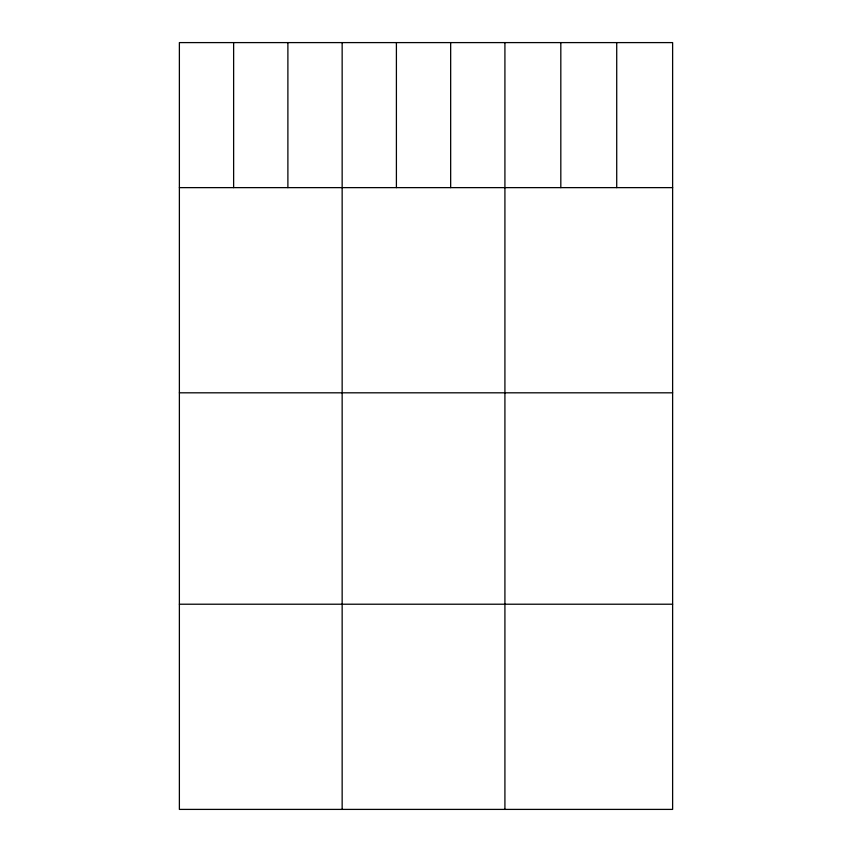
<?xml version="1.0" encoding="UTF-8"?>
<svg xmlns="http://www.w3.org/2000/svg" width="852" height="852" viewBox="0 0 852 852"><rect width="100%" height="100%" fill="white"/><g stroke="black" fill="none" stroke-linecap="round" stroke-linejoin="round"><path stroke-width="1.28" d="M672.622 187.632L672.622 809.4L179.378 809.4L179.378 42.6L672.622 42.6L672.622 187.632L179.378 187.632M179.378 392.815L672.622 392.815M179.378 604.217L672.622 604.217M616.72 42.6L616.72 187.632M560.818 42.6L560.818 187.632M504.916 42.6L504.916 809.4M450.665 42.6L450.665 187.632M396.404 42.6L396.404 187.632M342.153 42.6L342.153 809.4M287.891 42.6L287.891 187.632M233.629 42.6L233.629 187.632"/></g></svg>
